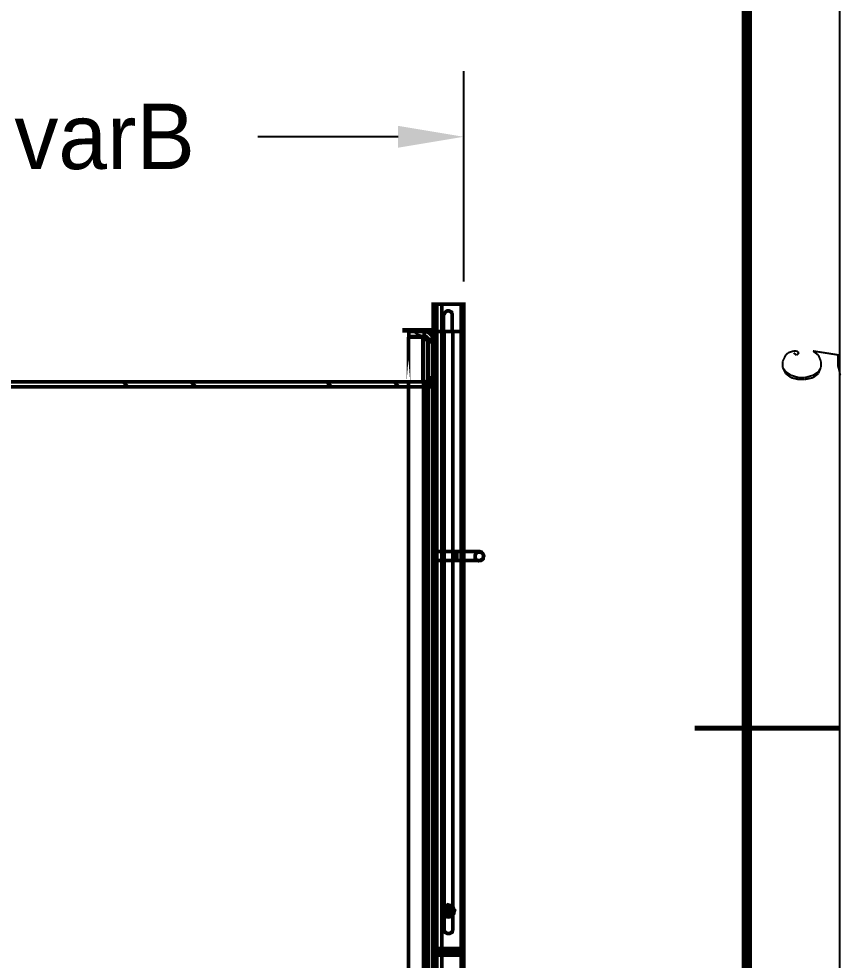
# Model space of a CAD drawing. Extents: x 0.1 to 11.6, y 0.3 to 16.2.
# Drawn here: x 9.318 to 11.577, y 7.628 to 10.212 of the extents above; entities that cross this region are included whole.
import ezdxf

# ---------------------------------------------------------------- set-up
doc = ezdxf.new("R2010")
doc.units = 0
doc.header["$MEASUREMENT"] = 0
doc.dimstyles.get("Standard").update_dxf_attribs({"dimtxt": 0.18, "dimasz": 0.18, "dimexe": 0.18, "dimexo": 0.0625, "dimgap": 0.09, "dimtad": 0, "dimtih": 1, "dimtoh": 1, "dimdec": 4, "dimzin": 0, "dimdsep": 46, "dimtxsty": 'Standard', "dimcen": 0.09, "dimadec": 0, "dimazin": 0, "dimtfac": 1, "dimtdec": 4, "dimtofl": 0, "dimtmove": 0, "dimatfit": 3, "dimfxl": 1, "dimtolj": 1, "dimtzin": 0, "dimarcsym": 0})

# ---------------------------------------------------------------- blocks, each defined once
blk = doc.blocks.new('*D1')
at = {"color": 0, "linetype": 'Continuous', "lineweight": -2, "transparency": 16777216}
for p, q in [((8.5684, 9.2775), (8.5684, 10.068)), ((10.5384, 9.4908), (10.5384, 10.068)), ((8.7484, 9.888), (9.1334, 9.888)), ((10.3584, 9.888), (9.9734, 9.888))]:
    blk.add_line(p, q, dxfattribs=at)
at = {"color": 0, "linetype": 'Continuous', "transparency": 16777216}
for points in [[(8.7484, 9.918), (8.7484, 9.858), (8.5684, 9.888)], [(10.3584, 9.918), (10.3584, 9.858), (10.5384, 9.888)]]:
    blk.add_solid(points, dxfattribs=at)
at = {"layer": 'Defpoints', "color": 0, "linetype": 'Continuous', "transparency": 16777216}
for p in [(8.5684, 9.888), (10.5384, 9.4283), (8.5684, 9.215)]:
    blk.add_point(p, dxfattribs=at)
at = {"color": 0, "linetype": 'Continuous', "transparency": 16777216, "insert": (9.5534, 9.888), "char_height": 0.18, "attachment_point": 5}
blk.add_mtext('\\A1;varB', dxfattribs=at)

msp = doc.modelspace()

# ---------------------------------------------------------------- linework, layer by layer
at = {"color": 0}
for points, const_width in [([(0.155003, 16.22), (11.57, 16.22), (11.57, 0.310004), (0.155003, 0.310004), (0.155003, 16.22)], 0.005208), ([(10.375, 9.35835), (10.4533, 9.35835), (10.455, 9.35667), (10.4567, 9.35667), (10.4567, 9.35499), (10.4567, 9.35335), (10.4567, 7.66), (10.4583, 7.66), (10.4583, 7.65831), (10.5384, 7.65831), (10.5384, 7.65668), (10.4583, 7.65668), (10.4567, 7.65668), (10.4567, 7.65831), (10.455, 7.65831), (10.455, 7.66), (10.455, 9.35335), (10.455, 9.35499), (10.4533, 9.35499), (10.375, 9.35499), (10.375, 9.35835)], 0.01), ([(10.3867, 9.215), (10.3867, 9.33832), (10.3867, 9.215)], 0.01), ([(10.435, 6.09999), (10.4367, 6.09999), (10.4417, 6.09999), (10.445, 6.09999), (10.4467, 6.09999), (10.45, 6.09999), (10.4517, 6.09999), (10.4533, 6.09999), (10.4533, 9.20167), (10.4517, 9.20167), (10.45, 9.20167), (10.4467, 9.20167), (10.445, 9.20167), (10.4417, 9.20167), (10.4367, 9.20167), (10.435, 9.20167), (10.435, 6.09999)], 0.01), ([(10.52, 8.72331), (10.52, 8.72499), (10.52, 8.72667), (10.52, 8.72999), (10.52, 8.73167), (10.52, 8.73503), (10.52, 8.73833), (10.52, 8.74164), (10.52, 8.74333), (10.52, 8.74669), (10.52, 8.74832), (10.52, 8.74669), (10.52, 8.74333), (10.52, 8.74164), (10.52, 8.73833), (10.52, 8.73503), (10.52, 8.73167), (10.52, 8.72999), (10.52, 8.72667), (10.52, 8.72499), (10.52, 8.72331)], 0.01), ([(10.495, 7.78), (10.5, 7.77832), (10.5033, 7.77832), (10.505, 7.77669), (10.5084, 7.77501), (10.51, 7.77165), (10.5117, 7.76665), (10.5133, 7.76497), (10.5117, 7.75999), (10.5117, 7.75667), (10.51, 7.75499), (10.5067, 7.75168), (10.505, 7.75), (10.5017, 7.74832), (10.4983, 7.74669), (10.4933, 7.74669), (10.4916, 7.74832), (10.4867, 7.75), (10.4833, 7.75168), (10.4817, 7.75499), (10.4817, 7.75667), (10.48, 7.75999), (10.48, 7.76497), (10.48, 7.76665), (10.4817, 7.77165), (10.4833, 7.77501), (10.485, 7.77669), (10.49, 7.77832), (10.4933, 7.77832), (10.495, 7.78)], 0.01), ([(10.4967, 7.74669), (10.505, 7.74832), (10.51, 7.75499), (10.5117, 7.76335), (10.51, 7.77001), (10.505, 7.77669), (10.4967, 7.77832), (10.4883, 7.77669), (10.4833, 7.77001), (10.4817, 7.76335), (10.4833, 7.75499), (10.4883, 7.74832), (10.4967, 7.74669)], 0.01), ([(10.495, 7.77832), (10.4933, 7.77832), (10.49, 7.77669), (10.4867, 7.77501), (10.485, 7.77165), (10.4817, 7.77001), (10.4817, 7.76665), (10.4817, 7.76335), (10.4817, 7.75999), (10.4817, 7.75667), (10.485, 7.75499), (10.4867, 7.75331), (10.49, 7.75), (10.4933, 7.75), (10.495, 7.74832), (10.4983, 7.75), (10.5033, 7.75), (10.505, 7.75331), (10.5067, 7.75499), (10.5084, 7.75667), (10.51, 7.75999), (10.51, 7.76335), (10.51, 7.76665), (10.5084, 7.77001), (10.5067, 7.77165), (10.505, 7.77501), (10.5033, 7.77669), (10.4983, 7.77832), (10.495, 7.77832)], 0.01), ([(10.4967, 7.75168), (10.5033, 7.75499), (10.5067, 7.76335), (10.5033, 7.77001), (10.4967, 7.77333), (10.49, 7.77001), (10.4867, 7.76335), (10.49, 7.75499), (10.4967, 7.75168)], 0.01), ([(10.4967, 7.75168), (10.5033, 7.75499), (10.5067, 7.76335), (10.5033, 7.77001), (10.4967, 7.77333), (10.49, 7.77001), (10.4867, 7.76335), (10.49, 7.75499), (10.4967, 7.75168)], 0.01), ([(10.4967, 7.75499), (10.5017, 7.75667), (10.505, 7.76335), (10.5017, 7.76833), (10.4967, 7.77165), (10.49, 7.76833), (10.4883, 7.76335), (10.49, 7.75667), (10.4967, 7.75499)], 0.01), ([(10.375, 5.94499), (10.375, 5.94667), (10.4533, 5.94667), (10.4533, 5.94835), (10.455, 5.94835), (10.455, 5.94997), (10.455, 7.64165), (10.455, 7.64333), (10.455, 7.64501), (10.4567, 7.64501), (10.4567, 7.64665), (10.4583, 7.64665), (10.5384, 7.64665), (10.5384, 7.64333), (10.4583, 7.64333), (10.4567, 7.64333), (10.4567, 7.64165), (10.4567, 5.94997), (10.4567, 5.94835), (10.4567, 5.94667), (10.455, 5.94499), (10.4533, 5.94499), (10.375, 5.94499)], 0.01)]:
    msp.add_lwpolyline(points, close=True, dxfattribs=dict(at, const_width=const_width))
for points, const_width in [([(11.315, 16.02), (11.315, 0.516656)], 0.028333), ([(10.5384, 9.35335), (10.5384, 9.42833), (10.455, 9.42833), (10.455, 9.35667)], 0.01), ([(10.46, 5.87169), (10.46, 9.42833)], 0.01), ([(10.465, 5.87169), (10.465, 9.42833)], 0.01), ([(10.4783, 5.87169), (10.4783, 9.42833)], 0.01), ([(10.5317, 5.87169), (10.5317, 9.42833)], 0.01), ([(10.4833, 9.35335), (10.4833, 9.39833), (10.485, 9.40169), (10.4867, 9.405), (10.4883, 9.40668), (10.49, 9.40831), (10.4933, 9.41), (10.495, 9.41), (10.4983, 9.41), (10.5017, 9.40831), (10.505, 9.40668), (10.505, 9.405), (10.5067, 9.40169), (10.5067, 9.39833), (10.5067, 9.35335)], 0.01), ([(8.56836, 9.215), (10.43, 9.215), (10.4333, 9.215), (10.435, 9.215), (10.4367, 9.21669), (10.4383, 9.21832), (10.44, 9.22), (10.4417, 9.22168), (10.4417, 9.22499), (10.4417, 9.22667), (10.4417, 9.32835), (10.4417, 9.33003), (10.4417, 9.33333), (10.44, 9.33501), (10.4383, 9.33664), (10.4367, 9.33832), (10.435, 9.34), (10.4333, 9.34), (10.43, 9.34), (10.3883, 9.34), (10.3883, 9.35335), (10.43, 9.35335), (10.44, 9.35167), (10.4467, 9.34668), (10.4533, 9.33832), (10.455, 9.32835), (10.455, 9.32835), (10.455, 9.22667), (10.455, 9.22168), (10.4533, 9.21832), (10.4517, 9.215), (10.4483, 9.21001), (10.4467, 9.20665), (10.4417, 9.20665), (10.4383, 9.20335), (10.435, 9.20335), (10.43, 9.20167), (8.56836, 9.20167)], 0.01), ([(10.44, 9.21832), (10.44, 9.32497), (10.4383, 9.33003), (10.435, 9.33333), (10.4316, 9.33501), (10.4267, 9.33832), (10.4316, 9.33664), (10.435, 9.33501), (10.44, 9.33501)], 0.01), ([(10.43, 9.35167), (10.43, 9.34)], 0.01), ([(10.4533, 9.35499), (10.4533, 9.35667)], 0.01), ([(10.455, 9.35667), (10.455, 9.35335), (10.4567, 9.35335)], 0.01), ([(10.5384, 8.75), (10.5384, 9.35335), (10.4583, 9.35335), (10.4567, 9.35335)], 0.01), ([(10.4583, 8.75), (10.4583, 9.35335)], 0.01), ([(10.4583, 9.35335), (10.4583, 7.66)], 0.01), ([(10.5084, 9.35335), (10.5084, 7.71164), (10.5067, 7.70503), (10.5, 7.70167), (10.4933, 7.70167), (10.4867, 7.70503), (10.485, 7.71164), (10.485, 9.35335)], 0.01), ([(10.3867, 9.33832), (10.3883, 9.33832)], 0.01), ([(10.4267, 9.215), (10.4267, 9.33832), (10.3867, 9.33832)], 0.01), ([(10.4283, 9.33832), (10.4283, 5.96332)], 0.01), ([(10.4283, 9.33832), (10.43, 9.33832)], 0.01), ([(10.4417, 9.32497), (10.44, 9.32497), (10.4417, 9.22168)], 0.01), ([(10.4533, 9.32497), (10.4533, 9.32667), (10.4517, 9.32835), (10.45, 9.33003), (10.4467, 9.33165), (10.4434, 9.33165), (10.4417, 9.33333)], 0.01), ([(10.455, 9.32667), (10.4434, 9.32667)], 0.01), ([(10.4533, 9.22168), (10.4533, 9.32497), (10.4434, 9.32497)], 0.01), ([(10.4533, 9.32497), (10.4533, 5.97499), (10.4434, 5.97499)], 0.01), ([(11.4283, 9.29497), (11.4434, 9.30003)], 0.005208), ([(11.4434, 9.30003), (11.4517, 9.30003)], 0.005208), ([(11.4517, 9.30003), (11.4583, 9.29497)], 0.005208), ([(11.5717, 9.28836), (11.4967, 9.30003)], 0.005208), ([(11.4967, 9.30003), (11.5117, 9.28836)], 0.005208), ([(11.4134, 9.27165), (11.4217, 9.28836)], 0.005208), ([(11.4217, 9.28836), (11.4283, 9.29497)], 0.005208), ([(11.4517, 9.28836), (11.4434, 9.29497)], 0.005208), ([(11.4583, 9.29497), (11.4517, 9.28836)], 0.005208), ([(11.5117, 9.28836), (11.5183, 9.27165)], 0.005208), ([(11.565, 9.28836), (11.565, 9.25999)], 0.005208), ([(11.4134, 9.25499), (11.4134, 9.27165)], 0.005208), ([(11.4217, 9.23833), (11.4134, 9.25499)], 0.005208), ([(11.4217, 9.24333), (11.4134, 9.25499)], 0.005208), ([(11.5183, 9.25499), (11.5117, 9.23833)], 0.005208), ([(11.5183, 9.25499), (11.5117, 9.24333)], 0.005208), ([(11.5183, 9.27165), (11.5183, 9.25499)], 0.005208), ([(11.565, 9.25999), (11.5717, 9.23335)], 0.005208), ([(10.44, 9.20335), (10.44, 9.21832)], 0.01), ([(10.4417, 9.22168), (10.4434, 9.22168)], 0.01), ([(10.4417, 9.22168), (10.4434, 9.22168)], 0.01), ([(10.4417, 9.22168), (10.4533, 9.22168)], 0.01), ([(10.4417, 9.22), (10.4417, 9.20335)], 0.01), ([(10.4434, 9.22667), (10.455, 9.22667)], 0.01), ([(10.4533, 9.21832), (10.4533, 9.22168)], 0.01), ([(10.4533, 9.20167), (10.4533, 9.21832)], 0.01), ([(11.4367, 9.23335), (11.4217, 9.24333)], 0.005208), ([(11.4367, 9.22667), (11.4217, 9.23833)], 0.005208), ([(11.4583, 9.22667), (11.4367, 9.23335)], 0.005208), ([(11.4583, 9.22168), (11.4367, 9.22667)], 0.005208), ([(11.4733, 9.22667), (11.4583, 9.22667)], 0.005208), ([(11.4733, 9.22168), (11.4583, 9.22168)], 0.005208), ([(11.4967, 9.23335), (11.4733, 9.22667)], 0.005208), ([(11.4967, 9.22667), (11.4733, 9.22168)], 0.005208), ([(11.5117, 9.24333), (11.4967, 9.23335)], 0.005208), ([(11.5117, 9.23833), (11.4967, 9.22667)], 0.005208), ([(9.61664, 9.20167), (9.60499, 9.215)], 0.01), ([(9.80333, 9.20167), (9.78999, 9.215)], 0.01), ([(10.175, 9.20167), (10.1634, 9.215)], 0.01), ([(10.36, 9.20167), (10.3483, 9.215)], 0.01), ([(10.3867, 9.21332), (10.3867, 6.08664)], 0.01), ([(10.3867, 9.21332), (10.3867, 6.08664)], 0.01), ([(10.4283, 9.21332), (10.4283, 6.08664)], 0.01), ([(10.435, 9.20167), (10.43, 9.20167), (10.43, 9.21332)], 0.01), ([(10.4316, 6.09999), (10.4316, 9.20167)], 0.01), ([(10.44, 9.20167), (10.44, 9.20503)], 0.01), ([(10.44, 6.09999), (10.44, 9.20167)], 0.01), ([(10.4417, 9.20503), (10.4417, 9.20167)], 0.01), ([(10.4417, 9.20167), (10.4417, 6.09999)], 0.01), ([(10.4533, 9.20167), (10.4533, 6.09999)], 0.01), ([(10.4567, 9.10499), (10.455, 9.10835)], 0.01), ([(10.4567, 8.91997), (10.455, 8.92333)], 0.01), ([(10.4567, 8.72499), (10.5183, 8.72499), (10.5267, 8.72499), (10.5317, 8.72499), (10.54, 8.72499), (10.545, 8.72499), (10.5517, 8.72499), (10.5566, 8.72499), (10.5633, 8.72499), (10.5667, 8.72499), (10.5717, 8.72499), (10.575, 8.72499), (10.5767, 8.72499), (10.5783, 8.72499), (10.58, 8.72499), (10.585, 8.72499), (10.5866, 8.72667), (10.5883, 8.72667), (10.5917, 8.72999), (10.5917, 8.73335), (10.5933, 8.73665), (10.5933, 8.73833), (10.5917, 8.74164), (10.59, 8.74501), (10.5866, 8.74669), (10.5866, 8.74832), (10.5817, 8.75), (10.58, 8.75), (10.5783, 8.75), (10.5767, 8.75), (10.575, 8.75), (10.5717, 8.75), (10.5667, 8.75), (10.5633, 8.75), (10.5566, 8.75), (10.5517, 8.75), (10.545, 8.75), (10.54, 8.75), (10.5317, 8.75), (10.5267, 8.75), (10.5183, 8.75), (10.4567, 8.75)], 0.01), ([(10.4583, 8.72331), (10.4583, 8.74832)], 0.01), ([(10.5183, 8.75), (10.5183, 8.74832), (10.5183, 8.74669), (10.5183, 8.74501), (10.5183, 8.74164), (10.5183, 8.73833), (10.5183, 8.73665), (10.5183, 8.73335), (10.5183, 8.72999), (10.5183, 8.72667), (10.5183, 8.72499)], 0.01), ([(10.52, 8.72331), (10.52, 8.72499), (10.52, 8.72667), (10.52, 8.72999), (10.52, 8.73167), (10.52, 8.73503), (10.52, 8.73833), (10.52, 8.74164), (10.52, 8.74333), (10.52, 8.74669), (10.52, 8.74832)], 0.01), ([(10.5384, 8.74832), (10.5384, 8.72331)], 0.01), ([(10.5817, 8.74832), (10.5733, 8.74669), (10.57, 8.74001), (10.57, 8.73167), (10.5733, 8.72667), (10.5817, 8.72331)], 0.01), ([(10.4567, 7.66), (10.4583, 7.66), (10.5384, 7.66), (10.5384, 8.72499)], 0.01), ([(10.4583, 7.66), (10.4583, 8.72499)], 0.01), ([(10.4567, 8.55003), (10.455, 8.55003)], 0.01), ([(10.4567, 8.36333), (10.455, 8.36501)], 0.01), ([(11.57, 8.26497), (11.1717, 8.26497)], 0.013333), ([(11.37, 8.26497), (11.57, 8.26497)], 0.013333), ([(10.4567, 7.99164), (10.455, 7.99333)], 0.01), ([(10.4567, 7.80501), (10.455, 7.80832)], 0.01), ([(10.4916, 7.77832), (10.4916, 7.77165)], 0.01), ([(10.4916, 7.77165), (10.4916, 7.75331)], 0.01), ([(10.5, 7.77165), (10.5, 7.77832)], 0.01), ([(10.5017, 7.75331), (10.5017, 7.77165)], 0.01), ([(10.4916, 7.75331), (10.4916, 7.74832)], 0.01), ([(10.5, 7.74832), (10.5, 7.75331)], 0.01), ([(10.455, 7.64165), (10.455, 7.66)], 0.01), ([(10.455, 7.66), (10.4567, 7.66)], 0.01), ([(10.4583, 7.65831), (10.4583, 7.655)], 0.01), ([(10.4583, 7.64333), (10.4583, 7.64501)], 0.01), ([(10.5384, 7.65831), (10.5384, 7.66)], 0.01), ([(10.5384, 7.64665), (10.5384, 7.65668)], 0.01), ([(10.5384, 7.64165), (10.5384, 7.64333)], 0.01), ([(10.455, 7.64165), (10.4567, 7.64165)], 0.01), ([(10.5384, 6.57835), (10.5384, 7.64165), (10.4583, 7.64165), (10.4567, 7.64165)], 0.01), ([(10.4583, 6.57835), (10.4583, 7.64165)], 0.01), ([(10.4583, 7.64165), (10.4583, 5.94835)], 0.01)]:
    msp.add_lwpolyline(points, dxfattribs=dict(at, const_width=const_width))

# ---------------------------------------------------------------- dimensions: what is measured, and where the dimension line sits
at = {"linetype": 'Continuous'}
dim = msp.add_linear_dim(base=(8.56836, 9.888022), p1=(10.5384, 9.42833), p2=(8.56836, 9.215), text='varB', dimstyle='Standard', dxfattribs=at)
dim.commit()
dim.dimension.update_dxf_attribs({"geometry": '*D1', "text_midpoint": (9.55338, 9.888022)})

doc.saveas('drawing.dxf')
